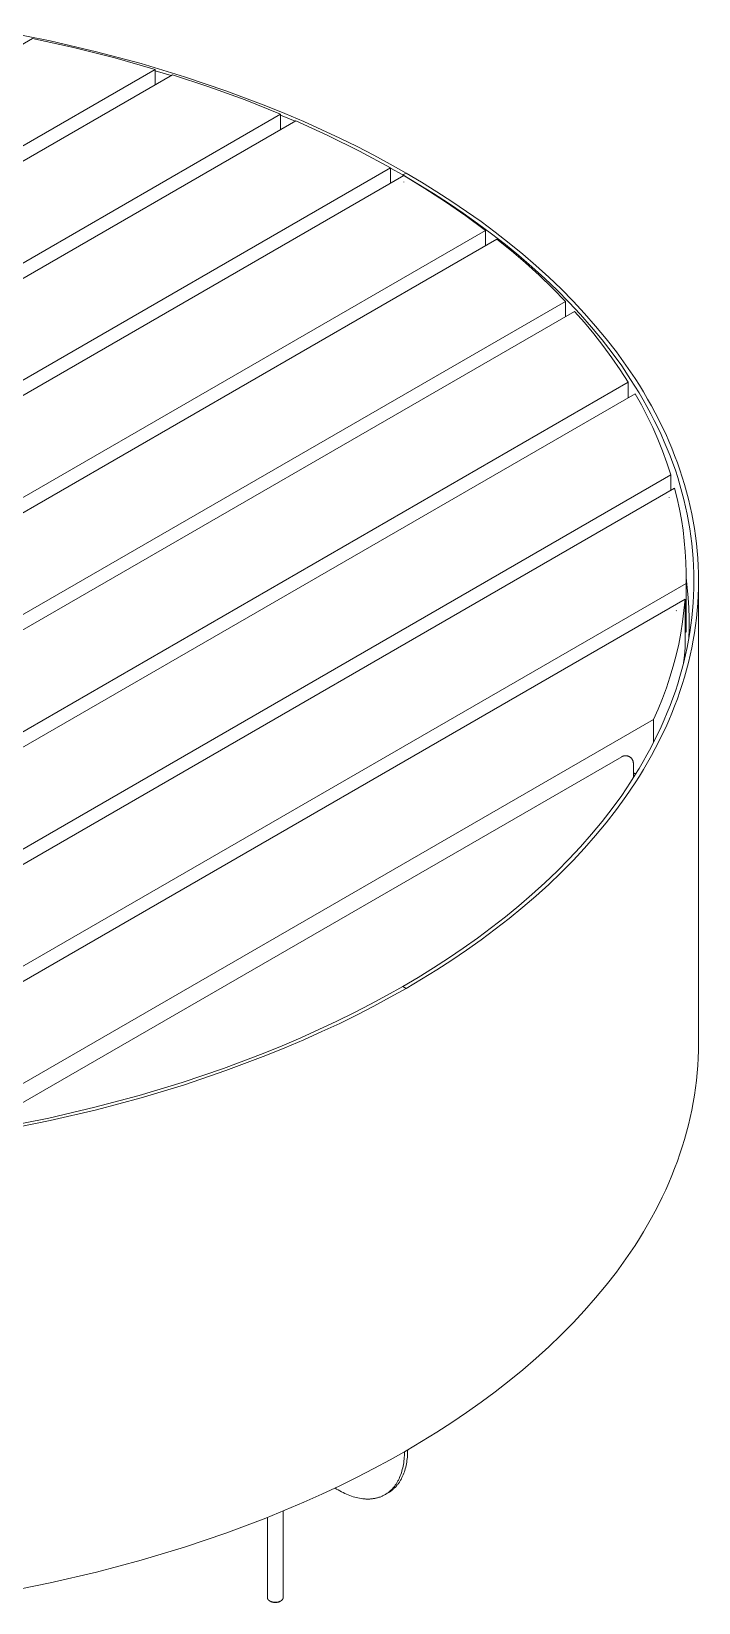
# Model space of a CAD drawing. Header units: millimetres. Extents: x 197 to 5040, y -433 to 2409.
# Drawn here: x 4613 to 5040, y 1359 to 2366 of the extents above; entities that cross this region are included whole.
import ezdxf

# ---------------------------------------------------------------- set-up
doc = ezdxf.new("R2010")
doc.units = ezdxf.units.MM
doc.layers.add('ZANO_R', color=7, linetype='Continuous', lineweight=0)

msp = doc.modelspace()

# ---------------------------------------------------------------- linework, layer by layer
at = {"layer": 'ZANO_R'}
for p, q in [((4613.2, 2361.9), (3805.1, 1895.4)), ((4594.2, 2366.4), (4624.6, 2360.3)), ((4639.6, 2356.1), (4613.2, 2361.9)), ((4624.6, 2360.3), (4654.2, 2353.4)), ((4665.9, 2349.4), (4639.6, 2356.1)), ((4654.2, 2353.4), (4682.9, 2345.8)), ((4691.9, 2342.1), (4665.9, 2349.4)), ((3839.5, 1849.9), (4691.9, 2342.1)), ((4703, 2338.6), (3845.4, 1843.5)), ((4682.9, 2345.8), (4710.6, 2337.4)), ((4691.9, 2342.1), (4691.9, 2332.3)), ((4691.9, 2341.2), (4702.1, 2338.1)), ((4726.3, 2330.9), (4703, 2338.6)), ((4710.6, 2337.4), (4737.2, 2328.4)), ((4749.4, 2322.5), (4726.3, 2330.9)), ((4737.2, 2328.4), (4762.7, 2318.8)), ((4772.2, 2313.3), (4749.4, 2322.5)), ((4762.7, 2318.8), (4775, 2313.8)), ((3889.3, 1803.5), (4772.2, 2313.3)), ((4782, 2309.1), (3896.5, 1797.9)), ((4772.2, 2313.3), (4772.2, 2303.5)), ((4772.2, 2312.8), (4781.5, 2308.9)), ((4775, 2313.8), (4787, 2308.6)), ((4802.5, 2299.7), (4782, 2309.1)), ((4787, 2308.6), (4798.7, 2303.4)), ((4798.7, 2303.4), (4810.1, 2298)), ((4822.8, 2289.6), (4802.5, 2299.7)), ((4810.1, 2298), (4821.2, 2292.6)), ((4821.2, 2292.6), (4832, 2287)), ((4842.7, 2278.9), (4822.8, 2289.6)), ((4832, 2287), (4842.4, 2281.3)), ((3948.9, 1762.9), (4842.7, 2278.9)), ((4842.4, 2281.3), (4852.6, 2275.6)), ((4842.7, 2278.9), (4842.7, 2269.1)), ((4842.7, 2278.8), (4850.5, 2274.4)), ((4851.2, 2274), (3957.4, 1758)), ((4850.5, 2274.4), (4852.6, 2275.6)), ((4850.5, 2273.6), (4850.5, 2274.4)), ((4850.5, 2274.4), (4860.4, 2268.5)), ((4851.1, 2270), (4851.1, 2269.8)), ((4864.7, 2265.8), (4851.2, 2274)), ((4852.6, 2275.6), (4862.5, 2269.7)), ((4860.4, 2268.5), (4870.1, 2262.5)), ((4862.5, 2269.7), (4872.3, 2263.7)), ((4877.9, 2257.2), (4864.7, 2265.8)), ((4870.1, 2262.5), (4879.7, 2256.3)), ((4872.3, 2263.7), (4882, 2257.5)), ((4890.9, 2248.3), (4877.9, 2257.2)), ((4879.7, 2256.3), (4889.1, 2250)), ((4882, 2257.5), (4891.4, 2251.1)), ((4889.1, 2250), (4898.4, 2243.4)), ((4903.6, 2238.9), (4890.9, 2248.3)), ((4891.4, 2251.1), (4900.7, 2244.5)), ((4018.1, 1727.7), (4903.6, 2238.9)), ((4898.4, 2243.4), (4907.4, 2236.7)), ((4900.7, 2244.5), (4909.8, 2237.7)), ((4903.6, 2238.9), (4903.6, 2229.1)), ((4907.4, 2236.7), (4916.3, 2229.8)), ((4909.8, 2237.7), (4918.7, 2230.8)), ((4910.8, 2233.3), (4027.9, 1723.5)), ((4920.1, 2225.8), (4910.8, 2233.3)), ((4916.3, 2229.8), (4924.9, 2222.7)), ((4918.7, 2230.8), (4927.4, 2223.7)), ((4929.1, 2218.1), (4920.1, 2225.8)), ((4924.9, 2222.7), (4933.3, 2215.5)), ((4927.4, 2223.7), (4935.8, 2216.4)), ((4937.9, 2210.1), (4929.1, 2218.1)), ((4935.8, 2216.4), (4944, 2209)), ((4933.3, 2215.5), (4941.5, 2208.1)), ((4946.4, 2201.8), (4937.9, 2210.1)), ((4941.5, 2208.1), (4949.4, 2200.5)), ((4944, 2209), (4952, 2201.4)), ((4954.7, 2193.3), (4946.4, 2201.8)), ((4949.4, 2200.5), (4957, 2192.8)), ((4952, 2201.4), (4959.7, 2193.6)), ((4097.1, 1698.2), (4954.7, 2193.3)), ((4960.6, 2186.9), (4108.2, 1694.8)), ((4954.7, 2193.3), (4954.7, 2183.5)), ((4957, 2192.8), (4964.4, 2184.9)), ((4959.7, 2193.6), (4967, 2185.7)), ((4966.9, 2179.8), (4960.6, 2186.9)), ((4967, 2185.7), (4974.1, 2177.6)), ((4964.4, 2184.9), (4971.4, 2176.9)), ((4973, 2172.5), (4966.9, 2179.8)), ((4971.4, 2176.9), (4978.2, 2168.7)), ((4974.1, 2177.6), (4980.9, 2169.4)), ((4978.8, 2165), (4973, 2172.5)), ((4978.2, 2168.7), (4984.7, 2160.4)), ((4980.9, 2169.4), (4987.4, 2161.1)), ((4984.5, 2157.3), (4978.8, 2165)), ((4989.9, 2149.5), (4984.5, 2157.3)), ((4984.7, 2160.4), (4990.8, 2152)), ((4987.4, 2161.1), (4993.5, 2152.6)), ((4995, 2141.5), (4989.9, 2149.5)), ((4990.8, 2152), (4996.5, 2143.4)), ((4993.5, 2152.6), (4999.4, 2144)), ((4186.9, 1674.9), (4995, 2141.5)), ((4995, 2141.5), (4995, 2131.7)), ((4996.5, 2143.4), (4999.3, 2139.1)), ((4999.3, 2139.1), (5002, 2134.7)), ((4999.4, 2144), (5002.1, 2139.6)), ((5002.1, 2139.6), (5004.8, 2135.3)), ((5004.8, 2135.3), (5007.4, 2130.8)), ((4999.4, 2134.2), (4199.5, 1672.4)), ((5003.4, 2127.1), (4999.4, 2134.2)), ((5002, 2134.7), (5004.5, 2130.3)), ((5007.1, 2119.9), (5003.4, 2127.1)), ((5004.5, 2130.3), (5007, 2125.9)), ((5007, 2125.9), (5009.4, 2121.4)), ((5007.4, 2130.8), (5009.9, 2126.4)), ((5009.9, 2126.4), (5012.3, 2121.9)), ((5010.7, 2112.5), (5007.1, 2119.9)), ((5009.4, 2121.4), (5011.7, 2117)), ((5011.7, 2117), (5013.9, 2112.5)), ((5012.3, 2121.9), (5014.6, 2117.5)), ((5014.6, 2117.5), (5016.8, 2112.9)), ((5014, 2105.1), (5010.7, 2112.5)), ((5013.9, 2112.5), (5016.1, 2108)), ((5017, 2097.5), (5014, 2105.1)), ((5016.1, 2108), (5018.1, 2103.4)), ((5016.8, 2112.9), (5019, 2108.4)), ((5019, 2108.4), (5021, 2103.8)), ((5019.8, 2089.9), (5017, 2097.5)), ((5018.1, 2103.4), (5020, 2098.9)), ((5020, 2098.9), (5021.8, 2094.3)), ((5021, 2103.8), (5022.9, 2099.3)), ((5022.9, 2099.3), (5024.7, 2094.7)), ((5022.3, 2082.1), (5019.8, 2089.9)), ((5021.8, 2094.3), (5023.5, 2089.7)), ((5023.5, 2089.7), (5025.2, 2085.1)), ((5024.7, 2094.7), (5026.5, 2090)), ((5025.2, 2085.1), (5026.7, 2080.4)), ((5026.5, 2090), (5028.1, 2085.4)), ((5028.1, 2085.4), (5029.6, 2080.7)), ((4289.7, 1659.1), (5022.3, 2082.1)), ((5022.3, 2082.1), (5022.3, 2072.3)), ((5026.7, 2080.4), (5028.1, 2075.8)), ((5028.1, 2075.8), (5029.4, 2071.1)), ((5029.6, 2080.7), (5031.1, 2076.1)), ((5031.1, 2076.1), (5032.4, 2071.4)), ((5024.7, 2073.7), (4304.3, 1657.7)), ((5021.3, 2067.8), (5021.2, 2067.6)), ((5026.4, 2067), (5024.7, 2073.7)), ((5027.9, 2060.3), (5026.4, 2067)), ((5029.4, 2071.1), (5030.6, 2066.4)), ((5030.6, 2066.4), (5031.7, 2061.7)), ((5032.4, 2071.4), (5033.6, 2066.7)), ((5033.6, 2066.7), (5034.7, 2062)), ((5029.1, 2053.6), (5027.9, 2060.3)), ((5031.7, 2061.7), (5032.7, 2057)), ((5032.7, 2057), (5033.6, 2052.3)), ((5034.7, 2062), (5035.7, 2057.2)), ((5035.7, 2057.2), (5036.6, 2052.5)), ((5030.1, 2046.8), (5029.1, 2053.6)), ((5030.9, 2040), (5030.1, 2046.8)), ((5033.6, 2052.3), (5034.4, 2047.6)), ((5034.4, 2047.6), (5035.1, 2042.8)), ((5036.6, 2052.5), (5037.4, 2047.7)), ((5037.4, 2047.7), (5038.1, 2043)), ((5031.5, 2033.1), (5030.9, 2040)), ((5035.1, 2042.8), (5035.7, 2038.1)), ((5035.7, 2038.1), (5036.2, 2033.4)), ((5038.1, 2043), (5038.7, 2038.2)), ((5038.7, 2038.2), (5039.2, 2033.4)), ((5031.9, 2026.3), (5031.5, 2033.1)), ((5032, 2019.4), (5031.9, 2026.3)), ((5036.2, 2033.4), (5036.6, 2028.6)), ((5036.6, 2028.6), (5036.8, 2023.8)), ((5039.2, 2033.4), (5039.6, 2028.7)), ((5039.6, 2028.7), (5039.8, 2023.9)), ((5032, 2012.6), (5032, 2019.4)), ((5032, 2018.3), (5032, 1988.2)), ((5032, 2016.4), (5032.8, 2009.9)), ((5036.8, 2023.8), (5037, 2019.1)), ((5037, 2019.1), (5037, 2014.3)), ((5037, 2014.3), (5037, 2009.6)), ((5039.8, 2023.9), (5040, 2019.1)), ((5040, 2019.1), (5040, 2014.3)), ((5040, 2014.3), (5040, 2009.5)), ((5040, 1717.9), (5040, 2014.3)), ((4410.2, 1653.6), (5032, 2012.6)), ((5032, 2012.6), (5032, 2008.5)), ((5032, 2008.5), (5032, 1981.5)), ((5032.8, 2009.9), (5033.4, 2003.4)), ((5036.8, 2004.8), (5036.6, 2000.1)), ((5037, 2009.6), (5036.8, 2004.8)), ((5039.8, 2004.8), (5039.6, 2000)), ((5040, 2009.5), (5039.8, 2004.8)), ((5031.4, 2002.5), (4427.7, 1653.9)), ((5025.7, 1995.1), (5025.9, 1995.3)), ((5029.8, 1988), (5030.7, 1995.2)), ((5030.7, 1995.2), (5031.4, 2002.5)), ((5031.4, 1998.5), (5031.4, 2002.5)), ((5031.4, 1971.4), (5031.4, 1998.4)), ((5033.4, 2003.4), (5033.8, 1996.9)), ((5033.8, 1996.9), (5034, 1990.4)), ((5036.2, 1995.3), (5035.7, 1990.5)), ((5036.6, 2000.1), (5036.2, 1995.3)), ((5039.2, 1995.2), (5038.7, 1990.4)), ((5039.6, 2000), (5039.2, 1995.2)), ((5028.7, 1980.8), (5029.8, 1988)), ((5032, 1988.2), (5032, 1987.4)), ((5032, 1981.5), (5032, 1987.4)), ((5034, 1990.4), (5034, 1983.8)), ((5034, 1987.4), (5034, 1984.9)), ((5034, 1982.1), (5034, 1986.2)), ((5035.1, 1985.8), (5034.4, 1981.1)), ((5035.7, 1990.5), (5035.1, 1985.8)), ((5038.1, 1985.7), (5037.4, 1980.9)), ((5038.7, 1990.4), (5038.1, 1985.7)), ((5027.3, 1973.7), (5028.7, 1980.8)), ((5031.4, 1981.2), (5032, 1981.5)), ((5033.6, 1976.3), (5032.7, 1971.6)), ((5034.4, 1981.1), (5033.6, 1976.3)), ((5034, 1983.8), (5033.8, 1977.3)), ((5033.9, 1978), (5034, 1982.1)), ((5036.6, 1976.2), (5035.7, 1971.4)), ((5037.4, 1980.9), (5036.6, 1976.2)), ((5023.8, 1959.5), (5025.6, 1966.6)), ((5025.6, 1966.6), (5027.3, 1973.7)), ((5030.5, 1961.6), (5031, 1966.5)), ((5031.7, 1966.9), (5030.6, 1962.2)), ((5031, 1966.5), (5031.4, 1971.4)), ((5032.7, 1971.6), (5031.7, 1966.9)), ((5034.7, 1966.7), (5033.6, 1962)), ((5035.7, 1971.4), (5034.7, 1966.7)), ((5021.7, 1952.6), (5023.8, 1959.5)), ((5029.4, 1957.5), (5028.1, 1952.9)), ((5030.6, 1962.2), (5029.4, 1957.5)), ((5032.4, 1957.3), (5031.1, 1952.6)), ((5033.6, 1962), (5032.4, 1957.3)), ((5016.9, 1938.8), (5019.4, 1945.7)), ((5019.4, 1945.7), (5021.7, 1952.6)), ((5026.7, 1948.2), (5025.2, 1943.6)), ((5028.1, 1952.9), (5026.7, 1948.2)), ((5029.6, 1947.9), (5028.1, 1943.3)), ((5031.1, 1952.6), (5029.6, 1947.9)), ((5014.1, 1932.1), (5016.9, 1938.8)), ((5021.8, 1934.4), (5020, 1929.8)), ((5023.5, 1939), (5021.8, 1934.4)), ((5024.7, 1934), (5022.9, 1929.4)), ((5025.2, 1943.6), (5023.5, 1939)), ((5026.5, 1938.6), (5024.7, 1934)), ((5028.1, 1943.3), (5026.5, 1938.6)), ((4561.1, 1665.6), (5011.2, 1925.4)), ((5011.2, 1925.4), (5014.1, 1932.1)), ((5011.2, 1925.4), (5011.2, 1921.4)), ((5018.1, 1925.2), (5016.1, 1920.7)), ((5020, 1929.8), (5018.1, 1925.2)), ((5021, 1924.8), (5019, 1920.2)), ((5022.9, 1929.4), (5021, 1924.8)), ((5011.2, 1921.4), (5011.2, 1910.6)), ((5013.9, 1916.2), (5011.7, 1911.7)), ((5016.1, 1920.7), (5013.9, 1916.2)), ((5016.8, 1915.7), (5014.6, 1911.2)), ((5019, 1920.2), (5016.8, 1915.7)), ((5009.4, 1907.2), (5007, 1902.8)), ((5011.7, 1911.7), (5009.4, 1907.2)), ((5012.3, 1906.7), (5009.9, 1902.2)), ((5014.6, 1911.2), (5012.3, 1906.7)), ((4600.5, 1676.1), (4990.8, 1901.5)), ((4990.8, 1901.5), (4990.9, 1901.6)), ((4990.9, 1901.6), (4991.1, 1901.6)), ((4991.1, 1901.6), (4991.2, 1901.7)), ((4991.2, 1901.7), (4991.4, 1901.8)), ((4991.4, 1901.8), (4991.6, 1901.8)), ((4991.6, 1901.8), (4991.7, 1901.9)), ((4991.7, 1901.9), (4991.9, 1901.9)), ((4991.9, 1901.9), (4992, 1902)), ((4992, 1902), (4992.2, 1902)), ((4992.2, 1902), (4992.4, 1902.1)), ((4992.4, 1902.1), (4992.5, 1902.1)), ((4992.5, 1902.1), (4992.7, 1902.1)), ((4992.7, 1902.1), (4992.9, 1902.1)), ((4992.9, 1902.1), (4993, 1902.1)), ((4993, 1902.1), (4993.2, 1902.1)), ((4993.2, 1902.1), (4993.4, 1902.1)), ((4993.4, 1902.1), (4993.5, 1902.1)), ((4993.5, 1902.1), (4993.7, 1902.1)), ((4993.7, 1902.1), (4993.9, 1902.1)), ((4993.9, 1902.1), (4994, 1902.1)), ((4994, 1902.1), (4994.2, 1902.1)), ((4994.2, 1902.1), (4994.4, 1902)), ((4994.4, 1902), (4994.5, 1902)), ((4994.5, 1902), (4994.7, 1901.9)), ((4994.7, 1901.9), (4994.9, 1901.9)), ((4994.9, 1901.9), (4995, 1901.8)), ((4995, 1901.8), (4995.2, 1901.8)), ((4995.2, 1901.8), (4995.3, 1901.7)), ((4995.3, 1901.7), (4995.5, 1901.6)), ((4995.5, 1901.6), (4995.6, 1901.6)), ((4995.6, 1901.6), (4995.8, 1901.5)), ((4995.8, 1901.5), (4995.9, 1901.4)), ((4995.9, 1901.4), (4996.1, 1901.3)), ((4996.1, 1901.3), (4996.2, 1901.2)), ((4996.2, 1901.2), (4996.4, 1901.1)), ((4996.4, 1901.1), (4996.5, 1901)), ((4996.5, 1901), (4996.6, 1900.9)), ((4996.6, 1900.9), (4996.7, 1900.8)), ((4996.7, 1900.8), (4996.9, 1900.7)), ((4996.9, 1900.7), (4997, 1900.5)), ((4997, 1900.5), (4997.1, 1900.4)), ((4997.1, 1900.4), (4997.2, 1900.3)), ((4997.2, 1900.3), (4997.3, 1900.1)), ((4997.3, 1900.1), (4997.4, 1900)), ((4997.4, 1900), (4997.5, 1899.9)), ((4997.5, 1899.9), (4997.6, 1899.7)), ((4997.6, 1899.7), (4997.7, 1899.6)), ((4997.7, 1899.6), (4997.7, 1899.4)), ((4997.7, 1899.4), (4997.8, 1899.3)), ((4997.8, 1899.3), (4997.9, 1899.1)), ((4997.9, 1899.1), (4998, 1899)), ((4998, 1899), (4998, 1898.8)), ((4998, 1898.8), (4998.1, 1898.6)), ((4998.1, 1898.6), (4998.1, 1898.5)), ((4998.1, 1898.5), (4998.2, 1898.3)), ((4998.2, 1898.3), (4998.2, 1898.2)), ((4998.2, 1898.2), (4998.2, 1898)), ((4998.2, 1898), (4998.2, 1897.8)), ((4998.2, 1897.8), (4998.3, 1897.7)), ((4998.3, 1897.7), (4998.3, 1897.5)), ((4998.3, 1897.5), (4998.3, 1897.3)), ((4998.3, 1897.3), (4998.3, 1897.1)), ((4998.3, 1897.1), (4998.3, 1888)), ((5002, 1894), (4999.3, 1889.6)), ((5004.5, 1898.4), (5002, 1894)), ((5004.8, 1893.4), (5002.1, 1889)), ((5007, 1902.8), (5004.5, 1898.4)), ((5007.4, 1897.8), (5004.8, 1893.4)), ((5009.9, 1902.2), (5007.4, 1897.8)), ((4996.5, 1885.3), (4990.8, 1876.7)), ((4999.4, 1884.7), (4993.5, 1876.1)), ((4999.3, 1889.6), (4996.5, 1885.3)), ((4998.3, 1891), (4998.5, 1891)), ((4998.3, 1889.6), (4999, 1889.2)), ((4998.5, 1891), (4998.6, 1890.9)), ((4998.6, 1890.9), (4998.8, 1890.9)), ((4998.8, 1890.9), (4998.9, 1890.8)), ((4998.9, 1890.8), (4999.1, 1890.8)), ((4999.1, 1890.8), (4999.3, 1890.7)), ((4999.3, 1890.7), (4999.4, 1890.6)), ((4999.4, 1890.6), (4999.6, 1890.5)), ((5002.1, 1889), (4999.4, 1884.7)), ((4999.6, 1890.5), (4999.7, 1890.5)), ((4999.7, 1890.5), (4999.8, 1890.4)), ((4990.8, 1876.7), (4984.7, 1868.3)), ((4993.5, 1876.1), (4987.4, 1867.6)), ((4984.7, 1868.3), (4978.2, 1859.9)), ((4987.4, 1867.6), (4980.9, 1859.2)), ((4978.2, 1859.9), (4971.4, 1851.8)), ((4980.9, 1859.2), (4974.1, 1851)), ((4964.4, 1843.7), (4957, 1835.9)), ((4971.4, 1851.8), (4964.4, 1843.7)), ((4974.1, 1851), (4967, 1842.9)), ((4957, 1835.9), (4949.4, 1828.1)), ((4959.7, 1835), (4952, 1827.3)), ((4967, 1842.9), (4959.7, 1835)), ((4949.4, 1828.1), (4941.5, 1820.6)), ((4952, 1827.3), (4944, 1819.7)), ((4933.3, 1813.2), (4924.9, 1805.9)), ((4941.5, 1820.6), (4933.3, 1813.2)), ((4944, 1819.7), (4935.8, 1812.2)), ((4924.9, 1805.9), (4916.3, 1798.9)), ((4927.4, 1805), (4918.7, 1797.9)), ((4935.8, 1812.2), (4927.4, 1805)), ((4916.3, 1798.9), (4907.4, 1792)), ((4918.7, 1797.9), (4909.8, 1790.9)), ((4898.4, 1785.2), (4889.1, 1778.7)), ((4900.7, 1784.2), (4891.4, 1777.6)), ((4907.4, 1792), (4898.4, 1785.2)), ((4909.8, 1790.9), (4900.7, 1784.2)), ((4889.1, 1778.7), (4879.7, 1772.3)), ((4891.4, 1777.6), (4882, 1771.2)), ((4870.1, 1766.1), (4860.4, 1760.1)), ((4872.3, 1765), (4862.5, 1758.9)), ((4879.7, 1772.3), (4870.1, 1766.1)), ((4882, 1771.2), (4872.3, 1765)), ((4850.5, 1754.3), (4840.4, 1748.6)), ((4852.6, 1753), (4842.4, 1747.3)), ((4860.4, 1760.1), (4850.5, 1754.3)), ((4852.6, 1753), (4850.5, 1754.3)), ((4862.5, 1758.9), (4852.6, 1753)), ((4829.9, 1742.9), (4819.2, 1737.4)), ((4840.4, 1748.6), (4829.9, 1742.9)), ((4842.4, 1747.3), (4832, 1741.7)), ((4819.2, 1737.4), (4808.2, 1732)), ((4821.2, 1736.1), (4810.1, 1730.6)), ((4832, 1741.7), (4821.2, 1736.1)), ((4796.8, 1726.6), (4785.2, 1721.4)), ((4798.7, 1725.3), (4787, 1720)), ((4808.2, 1732), (4796.8, 1726.6)), ((4810.1, 1730.6), (4798.7, 1725.3)), ((4773.2, 1716.3), (4761, 1711.3)), ((4775, 1714.9), (4762.7, 1709.9)), ((4785.2, 1721.4), (4773.2, 1716.3)), ((4787, 1720), (4775, 1714.9)), ((5039.8, 1708.4), (5040, 1713.2)), ((5040, 1713.2), (5040, 1717.9)), ((4761, 1711.3), (4735.6, 1701.7)), ((4762.7, 1709.9), (4737.2, 1700.3)), ((5039.2, 1698.8), (5039.6, 1703.6)), ((5039.6, 1703.6), (5039.8, 1708.4)), ((4709.2, 1692.8), (4681.6, 1684.4)), ((4735.6, 1701.7), (4709.2, 1692.8)), ((4737.2, 1700.3), (4710.6, 1691.2)), ((5038.1, 1689.3), (5038.7, 1694)), ((5038.7, 1694), (5039.2, 1698.8)), ((4681.6, 1684.4), (4653.1, 1676.8)), ((4682.9, 1682.9), (4654.2, 1675.2)), ((4710.6, 1691.2), (4682.9, 1682.9)), ((5036.6, 1679.8), (5037.4, 1684.5)), ((5037.4, 1684.5), (5038.1, 1689.3)), ((4653.1, 1676.8), (4623.6, 1669.9)), ((4654.2, 1675.2), (4624.6, 1668.3)), ((5034.7, 1670.3), (5035.7, 1675)), ((5035.7, 1675), (5036.6, 1679.8)), ((4623.6, 1669.9), (4593.3, 1663.9)), ((4624.6, 1668.3), (4594.2, 1662.2)), ((5032.4, 1660.9), (5033.6, 1665.6)), ((5033.6, 1665.6), (5034.7, 1670.3)), ((5029.6, 1651.5), (5031.1, 1656.2)), ((5031.1, 1656.2), (5032.4, 1660.9)), ((5024.7, 1637.6), (5026.5, 1642.2)), ((5026.5, 1642.2), (5028.1, 1646.9)), ((5028.1, 1646.9), (5029.6, 1651.5)), ((5021, 1628.4), (5022.9, 1633)), ((5022.9, 1633), (5024.7, 1637.6)), ((5016.8, 1619.3), (5019, 1623.9)), ((5019, 1623.9), (5021, 1628.4)), ((5012.3, 1610.3), (5014.6, 1614.8)), ((5014.6, 1614.8), (5016.8, 1619.3)), ((5004.8, 1597), (5007.4, 1601.4)), ((5007.4, 1601.4), (5009.9, 1605.9)), ((5009.9, 1605.9), (5012.3, 1610.3)), ((4999.4, 1588.3), (5002.1, 1592.6)), ((5002.1, 1592.6), (5004.8, 1597)), ((4993.5, 1579.7), (4999.4, 1588.3)), ((4980.9, 1562.8), (4987.4, 1571.2)), ((4987.4, 1571.2), (4993.5, 1579.7)), ((4974.1, 1554.6), (4980.9, 1562.8)), ((4967, 1546.6), (4974.1, 1554.6)), ((4959.7, 1538.6), (4967, 1546.6)), ((4944, 1523.3), (4952, 1530.9)), ((4952, 1530.9), (4959.7, 1538.6)), ((4935.8, 1515.8), (4944, 1523.3)), ((4927.4, 1508.6), (4935.8, 1515.8)), ((4909.8, 1494.5), (4918.7, 1501.5)), ((4918.7, 1501.5), (4927.4, 1508.6)), ((4900.7, 1487.8), (4909.8, 1494.5)), ((4882, 1474.8), (4891.4, 1481.2)), ((4891.4, 1481.2), (4900.7, 1487.8)), ((4872.3, 1468.6), (4882, 1474.8)), ((4852.6, 1456.7), (4862.5, 1462.5)), ((4862.5, 1462.5), (4872.3, 1468.6)), ((4832, 1445.3), (4842.4, 1450.9)), ((4842.4, 1450.9), (4852.6, 1456.7)), ((4851.3, 1451.2), (4851.2, 1450.1)), ((4851.4, 1452.4), (4851.3, 1451.2)), ((4851.5, 1453.6), (4851.4, 1452.4)), ((4853.7, 1457.3), (4851.5, 1456)), ((4851.5, 1456), (4851.5, 1454.8)), ((4851.5, 1456), (4851.5, 1456)), ((4851.5, 1456), (4851.5, 1456)), ((4851.5, 1454.8), (4851.5, 1453.6)), ((4853.1, 1449.3), (4853.2, 1450.4)), ((4853.2, 1450.4), (4853.4, 1451.5)), ((4853.4, 1451.5), (4853.5, 1452.6)), ((4853.5, 1453.7), (4853.6, 1454.9)), ((4853.5, 1452.6), (4853.5, 1453.7)), ((4853.6, 1456), (4853.7, 1457.2)), ((4853.6, 1454.9), (4853.6, 1456)), ((4853.7, 1457.3), (4853.7, 1457.3)), ((4853.7, 1457.2), (4853.7, 1457.3)), ((4821.2, 1439.7), (4832, 1445.3)), ((4848.9, 1440.5), (4848.5, 1439.6)), ((4849.3, 1441.5), (4848.9, 1440.5)), ((4849.6, 1442.5), (4849.3, 1441.5)), ((4849.9, 1443.5), (4849.6, 1442.5)), ((4850.2, 1444.6), (4849.9, 1443.5)), ((4850, 1439.5), (4850.4, 1440.3)), ((4850.5, 1445.6), (4850.2, 1444.6)), ((4850.4, 1440.3), (4850.8, 1441.2)), ((4850.7, 1446.7), (4850.5, 1445.6)), ((4850.9, 1447.8), (4850.7, 1446.7)), ((4850.8, 1441.2), (4851.2, 1442.2)), ((4851.1, 1448.9), (4850.9, 1447.8)), ((4851.2, 1450.1), (4851.1, 1448.9)), ((4851.2, 1442.2), (4851.5, 1443.1)), ((4851.5, 1443.1), (4851.9, 1444.1)), ((4851.9, 1444.1), (4852.1, 1445.1)), ((4852.1, 1445.1), (4852.4, 1446.1)), ((4852.4, 1446.1), (4852.6, 1447.2)), ((4852.6, 1447.2), (4852.9, 1448.2)), ((4852.9, 1448.2), (4853.1, 1449.3)), ((4798.7, 1428.9), (4810.1, 1434.2)), ((4808.1, 1432.1), (4807, 1432.8)), ((4809.1, 1431.5), (4808.1, 1432.1)), ((4810.2, 1430.9), (4809.1, 1431.5)), ((4810.1, 1434.2), (4821.2, 1439.7)), ((4811.2, 1430.3), (4810.2, 1430.9)), ((4812.3, 1429.8), (4811.2, 1430.3)), ((4841.6, 1430.2), (4841.3, 1429.9)), ((4841.9, 1430.5), (4841.6, 1430.2)), ((4841.6, 1429.9), (4841.9, 1430.2)), ((4842.3, 1430.8), (4841.9, 1430.5)), ((4841.9, 1430.2), (4842.3, 1430.4)), ((4842.6, 1431.1), (4842.3, 1430.8)), ((4842.3, 1430.4), (4842.6, 1430.6)), ((4842.9, 1431.4), (4842.6, 1431.1)), ((4842.6, 1430.6), (4843, 1430.9)), ((4843.3, 1431.7), (4842.9, 1431.4)), ((4843, 1430.9), (4843.3, 1431.1)), ((4843.6, 1432), (4843.3, 1431.7)), ((4843.3, 1431.1), (4843.7, 1431.4)), ((4843.9, 1432.3), (4843.6, 1432)), ((4843.7, 1431.4), (4844, 1431.7)), ((4844.2, 1432.7), (4843.9, 1432.3)), ((4844, 1431.7), (4844.3, 1431.9)), ((4844.5, 1433), (4844.2, 1432.7)), ((4844.3, 1431.9), (4844.6, 1432.2)), ((4844.8, 1433.4), (4844.5, 1433)), ((4844.6, 1432.2), (4845, 1432.5)), ((4845.1, 1433.7), (4844.8, 1433.4)), ((4845, 1432.5), (4845.3, 1432.8)), ((4845.4, 1434.1), (4845.1, 1433.7)), ((4845.3, 1432.8), (4845.6, 1433.1)), ((4845.6, 1434.5), (4845.4, 1434.1)), ((4845.9, 1434.9), (4845.6, 1434.5)), ((4845.6, 1433.1), (4845.9, 1433.4)), ((4846.2, 1435.2), (4845.9, 1434.9)), ((4845.9, 1433.4), (4846.2, 1433.7)), ((4846.4, 1435.6), (4846.2, 1435.2)), ((4846.2, 1433.7), (4846.5, 1434.1)), ((4846.7, 1436.1), (4846.4, 1435.6)), ((4846.5, 1434.1), (4846.8, 1434.4)), ((4846.9, 1436.5), (4846.7, 1436.1)), ((4846.8, 1434.4), (4847, 1434.8)), ((4847.2, 1436.9), (4846.9, 1436.5)), ((4847, 1434.8), (4847.3, 1435.1)), ((4847.4, 1437.3), (4847.2, 1436.9)), ((4847.3, 1435.1), (4847.6, 1435.5)), ((4847.7, 1437.8), (4847.4, 1437.3)), ((4847.6, 1435.5), (4847.9, 1435.8)), ((4847.9, 1438.2), (4847.7, 1437.8)), ((4848.1, 1438.6), (4847.9, 1438.2)), ((4847.9, 1435.8), (4848.1, 1436.2)), ((4848.5, 1439.6), (4848.1, 1438.6)), ((4848.1, 1436.2), (4848.4, 1436.6)), ((4848.4, 1436.6), (4848.6, 1437)), ((4848.6, 1437), (4848.9, 1437.4)), ((4848.9, 1437.4), (4849.1, 1437.8)), ((4849.1, 1437.8), (4849.4, 1438.2)), ((4849.4, 1438.2), (4849.6, 1438.6)), ((4849.6, 1438.6), (4850, 1439.5)), ((4775, 1418.5), (4787, 1423.6)), ((4787, 1423.6), (4798.7, 1428.9)), ((4813.4, 1429.3), (4812.3, 1429.8)), ((4814.4, 1428.8), (4813.4, 1429.3)), ((4815.5, 1428.4), (4814.4, 1428.8)), ((4816.5, 1427.9), (4815.5, 1428.4)), ((4817.6, 1427.6), (4816.5, 1427.9)), ((4818.7, 1427.2), (4817.6, 1427.6)), ((4819.7, 1426.9), (4818.7, 1427.2)), ((4820.8, 1426.6), (4819.7, 1426.9)), ((4821.8, 1426.4), (4820.8, 1426.6)), ((4822.8, 1426.2), (4821.8, 1426.4)), ((4823.9, 1426), (4822.8, 1426.2)), ((4824.9, 1425.9), (4823.9, 1426)), ((4825.9, 1425.8), (4824.9, 1425.9)), ((4826.4, 1425.8), (4825.9, 1425.8)), ((4826.9, 1425.7), (4826.4, 1425.8)), ((4827.4, 1425.7), (4826.9, 1425.7)), ((4827.9, 1425.7), (4827.4, 1425.7)), ((4828.4, 1425.7), (4827.9, 1425.7)), ((4828.8, 1425.7), (4828.4, 1425.7)), ((4829.3, 1425.7), (4828.8, 1425.7)), ((4829.8, 1425.8), (4829.3, 1425.7)), ((4830.3, 1425.8), (4829.8, 1425.8)), ((4830.7, 1425.8), (4830.3, 1425.8)), ((4831.2, 1425.9), (4830.7, 1425.8)), ((4831.6, 1426), (4831.2, 1425.9)), ((4832.1, 1426), (4831.6, 1426)), ((4832.6, 1426.1), (4832.1, 1426)), ((4833, 1426.2), (4832.6, 1426.1)), ((4833.4, 1426.3), (4833, 1426.2)), ((4833.9, 1426.4), (4833.4, 1426.3)), ((4834.3, 1426.5), (4833.9, 1426.4)), ((4834.7, 1426.6), (4834.3, 1426.5)), ((4835.2, 1426.8), (4834.7, 1426.6)), ((4835.6, 1426.9), (4835.2, 1426.8)), ((4836, 1427), (4835.6, 1426.9)), ((4836.4, 1427.2), (4836, 1427)), ((4836.8, 1427.4), (4836.4, 1427.2)), ((4837.2, 1427.5), (4836.8, 1427.4)), ((4837.6, 1427.7), (4837.2, 1427.5)), ((4838, 1427.9), (4837.6, 1427.7)), ((4838.4, 1428.1), (4838, 1427.9)), ((4838.7, 1428.3), (4838.4, 1428.1)), ((4839.1, 1428.5), (4838.7, 1428.3)), ((4839.5, 1428.7), (4839.1, 1428.5)), ((4841.2, 1429.7), (4839.3, 1428.6)), ((4839.8, 1429), (4839.5, 1428.7)), ((4840.2, 1429.2), (4839.8, 1429)), ((4840.6, 1429.4), (4840.2, 1429.2)), ((4840.9, 1429.7), (4840.6, 1429.4)), ((4841.3, 1429.9), (4840.9, 1429.7)), ((4841.2, 1429.7), (4841.6, 1429.9)), ((4737.2, 1403.9), (4762.7, 1413.5)), ((4762.7, 1413.5), (4775, 1418.5)), ((4763.8, 1362.4), (4763.8, 1413.9)), ((4773.8, 1418), (4773.8, 1362.4)), ((4710.6, 1394.9), (4737.2, 1403.9)), ((4682.9, 1386.5), (4710.6, 1394.9)), ((4654.2, 1378.8), (4682.9, 1386.5)), ((4594.2, 1365.8), (4624.6, 1371.9)), ((4624.6, 1371.9), (4654.2, 1378.8)), ((4763.8, 1362.3), (4763.8, 1362.4)), ((4763.8, 1362.2), (4763.8, 1362.3)), ((4763.9, 1362.1), (4763.8, 1362.2)), ((4763.8, 1362.2), (4763.8, 1362.2)), ((4763.9, 1362), (4763.9, 1362.1)), ((4763.9, 1361.9), (4763.9, 1362)), ((4763.9, 1361.8), (4763.9, 1361.9)), ((4764, 1361.7), (4763.9, 1361.8)), ((4764, 1361.6), (4764, 1361.7)), ((4764, 1361.7), (4764, 1361.7)), ((4764.1, 1361.5), (4764, 1361.6)), ((4764.1, 1361.4), (4764.1, 1361.5)), ((4764.2, 1361.3), (4764.1, 1361.4)), ((4764.3, 1361.2), (4764.2, 1361.3)), ((4764.2, 1361.3), (4764.2, 1361.3)), ((4764.3, 1361.1), (4764.3, 1361.2)), ((4764.4, 1361.1), (4764.3, 1361.1)), ((4764.4, 1361), (4764.4, 1361.1)), ((4764.5, 1360.9), (4764.4, 1361)), ((4764.6, 1360.9), (4764.5, 1360.9)), ((4764.6, 1360.8), (4764.6, 1360.9)), ((4764.7, 1360.8), (4764.6, 1360.8)), ((4764.7, 1360.7), (4764.7, 1360.8)), ((4764.8, 1360.6), (4764.7, 1360.7)), ((4764.9, 1360.6), (4764.8, 1360.6)), ((4765, 1360.5), (4764.9, 1360.6)), ((4765.1, 1360.5), (4765, 1360.5)), ((4765, 1360.5), (4765, 1360.5)), ((4765.2, 1360.4), (4765.1, 1360.5)), ((4765.3, 1360.4), (4765.2, 1360.4)), ((4765.3, 1360.3), (4765.3, 1360.4)), ((4765.4, 1360.3), (4765.3, 1360.3)), ((4765.3, 1360.3), (4765.9, 1360)), ((4765.5, 1360.2), (4765.4, 1360.3)), ((4765.6, 1360.2), (4765.5, 1360.2)), ((4765.7, 1360.2), (4765.6, 1360.2)), ((4765.8, 1360.1), (4765.7, 1360.2)), ((4765.9, 1360.1), (4765.8, 1360.1)), ((4766, 1360), (4765.9, 1360.1)), ((4765.9, 1360), (4766.1, 1359.9)), ((4766.2, 1360), (4766, 1360)), ((4766.1, 1359.9), (4766.3, 1359.8)), ((4766.4, 1359.9), (4766.2, 1360)), ((4766.3, 1359.8), (4766.5, 1359.8)), ((4766.6, 1359.8), (4766.4, 1359.9)), ((4766.5, 1359.8), (4766.7, 1359.7)), ((4766.8, 1359.8), (4766.6, 1359.8)), ((4766.7, 1359.7), (4766.9, 1359.6)), ((4767.1, 1359.7), (4766.8, 1359.8)), ((4766.9, 1359.6), (4767.1, 1359.6)), ((4767.3, 1359.7), (4767.1, 1359.7)), ((4767.5, 1359.6), (4767.3, 1359.7)), ((4767.8, 1359.6), (4767.5, 1359.6)), ((4768, 1359.6), (4767.8, 1359.6)), ((4769.8, 1359.6), (4769.6, 1359.6)), ((4770.1, 1359.6), (4769.8, 1359.6)), ((4770.3, 1359.7), (4770.1, 1359.6)), ((4770.6, 1359.7), (4770.3, 1359.7)), ((4770.5, 1359.6), (4770.7, 1359.6)), ((4770.8, 1359.8), (4770.6, 1359.7)), ((4770.7, 1359.6), (4770.9, 1359.7)), ((4771, 1359.8), (4770.8, 1359.8)), ((4770.9, 1359.7), (4771.1, 1359.8)), ((4771.2, 1359.9), (4771, 1359.8)), ((4771.1, 1359.8), (4771.3, 1359.8)), ((4771.4, 1360), (4771.2, 1359.9)), ((4771.3, 1359.8), (4771.6, 1359.9)), ((4771.6, 1360), (4771.4, 1360)), ((4771.7, 1360.1), (4771.6, 1360)), ((4771.6, 1359.9), (4771.8, 1360)), ((4771.8, 1360.1), (4771.7, 1360.1)), ((4771.8, 1360), (4772.3, 1360.3)), ((4771.9, 1360.2), (4771.8, 1360.1)), ((4772, 1360.2), (4771.9, 1360.2)), ((4772.1, 1360.2), (4772, 1360.2)), ((4772.2, 1360.3), (4772.1, 1360.2)), ((4772.3, 1360.3), (4772.2, 1360.3)), ((4772.4, 1360.4), (4772.3, 1360.4)), ((4772.3, 1360.4), (4772.3, 1360.3)), ((4772.5, 1360.5), (4772.4, 1360.4)), ((4772.6, 1360.5), (4772.5, 1360.5)), ((4772.7, 1360.6), (4772.6, 1360.6)), ((4772.6, 1360.6), (4772.6, 1360.5)), ((4772.8, 1360.7), (4772.7, 1360.6)), ((4772.9, 1360.7), (4772.8, 1360.7)), ((4773, 1360.8), (4772.9, 1360.8)), ((4772.9, 1360.8), (4772.9, 1360.7)), ((4773.1, 1360.9), (4773, 1360.8)), ((4773.2, 1361), (4773.1, 1361)), ((4773.1, 1361), (4773.1, 1360.9)), ((4773.3, 1361.1), (4773.2, 1361.1)), ((4773.2, 1361.1), (4773.2, 1361)), ((4773.4, 1361.3), (4773.3, 1361.2)), ((4773.3, 1361.2), (4773.3, 1361.1)), ((4773.5, 1361.4), (4773.4, 1361.3)), ((4773.4, 1361.3), (4773.4, 1361.3)), ((4773.6, 1361.5), (4773.5, 1361.5)), ((4773.5, 1361.5), (4773.5, 1361.4)), ((4773.5, 1361.4), (4773.5, 1361.4)), ((4773.7, 1361.7), (4773.6, 1361.7)), ((4773.6, 1361.7), (4773.6, 1361.6)), ((4773.6, 1361.6), (4773.6, 1361.6)), ((4773.6, 1361.6), (4773.6, 1361.6)), ((4773.6, 1361.6), (4773.6, 1361.5)), ((4773.6, 1361.5), (4773.6, 1361.5)), ((4773.8, 1362), (4773.7, 1362)), ((4773.7, 1362), (4773.7, 1361.9)), ((4773.7, 1361.9), (4773.7, 1361.9)), ((4773.7, 1361.9), (4773.7, 1361.9)), ((4773.7, 1361.9), (4773.7, 1361.8)), ((4773.7, 1361.8), (4773.7, 1361.8)), ((4773.7, 1361.8), (4773.7, 1361.8)), ((4773.7, 1361.8), (4773.7, 1361.7)), ((4773.8, 1362.4), (4773.8, 1362.4)), ((4773.8, 1362.4), (4773.8, 1362.3)), ((4773.8, 1362.3), (4773.8, 1362.3)), ((4773.8, 1362.3), (4773.8, 1362.3)), ((4773.8, 1362.3), (4773.8, 1362.2)), ((4773.8, 1362.2), (4773.8, 1362.2)), ((4773.8, 1362.2), (4773.8, 1362.2)), ((4773.8, 1362.2), (4773.8, 1362.1)), ((4773.8, 1362.1), (4773.8, 1362.1)), ((4773.8, 1362.1), (4773.8, 1362)), ((4773.8, 1362), (4773.8, 1362)), ((4767.1, 1359.6), (4767.3, 1359.5)), ((4767.3, 1359.5), (4767.6, 1359.5)), ((4767.6, 1359.5), (4767.8, 1359.4)), ((4767.8, 1359.4), (4768, 1359.4)), ((4768.3, 1359.5), (4768, 1359.6)), ((4768, 1359.4), (4768.2, 1359.4)), ((4768.2, 1359.4), (4768.5, 1359.3)), ((4768.5, 1359.5), (4768.3, 1359.5)), ((4768.8, 1359.5), (4768.5, 1359.5)), ((4768.5, 1359.3), (4768.7, 1359.3)), ((4768.7, 1359.3), (4768.9, 1359.3)), ((4769.1, 1359.5), (4768.8, 1359.5)), ((4768.9, 1359.3), (4769.1, 1359.3)), ((4769.3, 1359.5), (4769.1, 1359.5)), ((4769.1, 1359.3), (4769.4, 1359.4)), ((4769.6, 1359.6), (4769.3, 1359.5)), ((4769.4, 1359.4), (4769.6, 1359.4)), ((4769.6, 1359.4), (4769.8, 1359.4)), ((4769.8, 1359.4), (4770, 1359.5)), ((4770, 1359.5), (4770.3, 1359.5)), ((4770.3, 1359.5), (4770.5, 1359.6))]:
    msp.add_line(p, q, dxfattribs=at)

doc.saveas('drawing.dxf')
